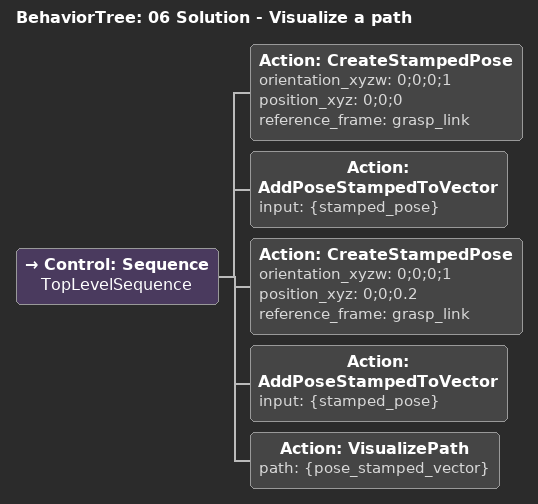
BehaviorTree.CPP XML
<?xml version='1.0' encoding='utf-8'?>
<root BTCPP_format="4" main_tree_to_execute="06 Solution - Visualize a path">
  <BehaviorTree ID="06 Solution - Visualize a path" _description="How to visualize a path">
    <Control ID="Sequence" name="TopLevelSequence">
      <Action ID="CreateStampedPose" orientation_xyzw="0;0;0;1" position_xyz="0;0;0" reference_frame="grasp_link"/>
      <Action ID="AddPoseStampedToVector" input="{stamped_pose}"/>
      <Action ID="CreateStampedPose" orientation_xyzw="0;0;0;1" position_xyz="0;0;0.2" reference_frame="grasp_link"/>
      <Action ID="AddPoseStampedToVector" input="{stamped_pose}"/>
      <Action ID="VisualizePath" path="{pose_stamped_vector}"/>
    </Control>
  </BehaviorTree>
</root>
